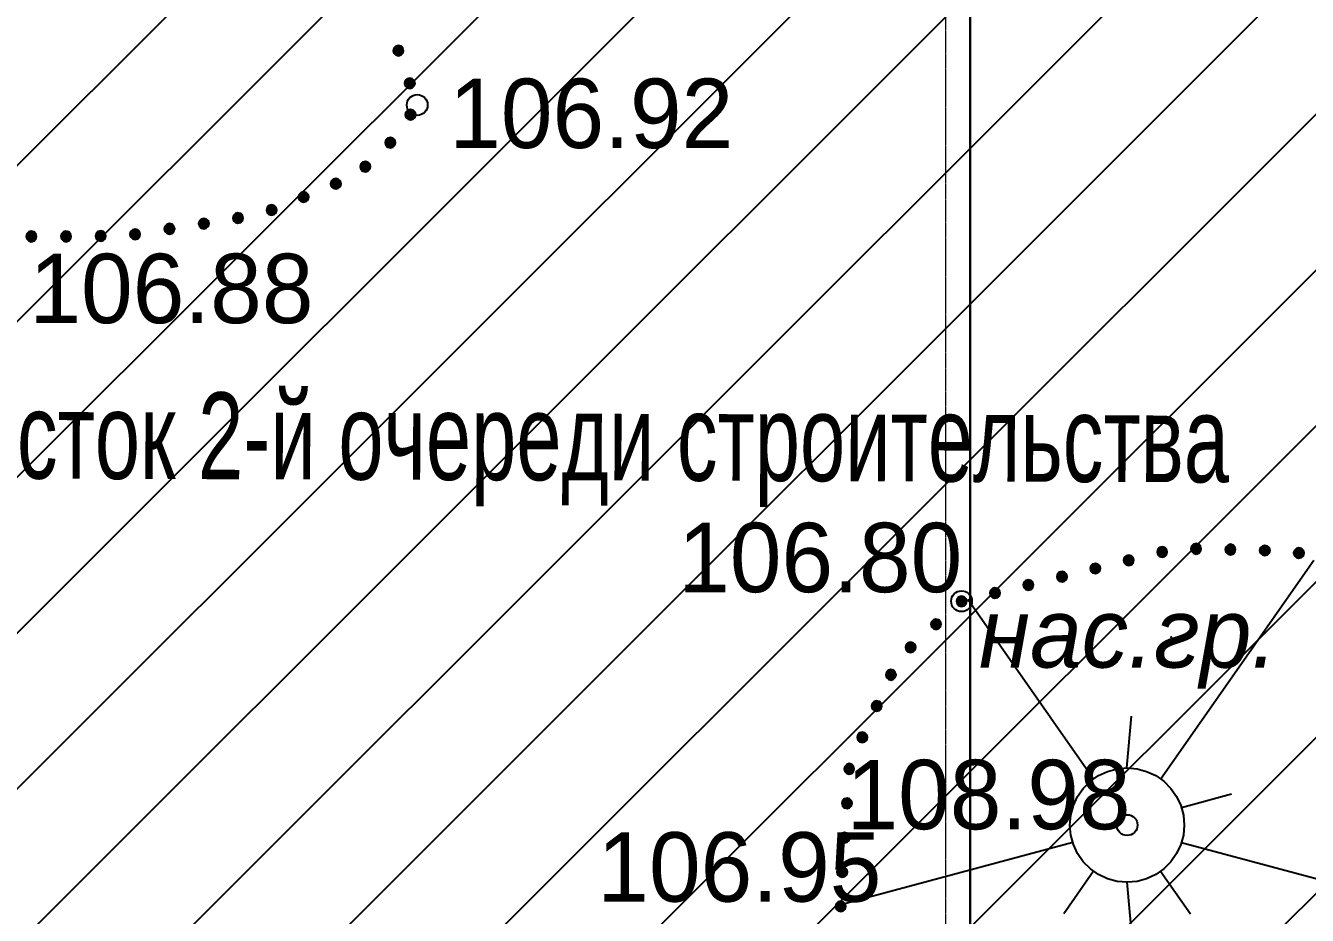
# Model space of a CAD drawing. Header units: millimetres. Extents: x 172667 to 1873135, y -274708 to 168495.
# Drawn here: x 1827015 to 1845469, y 51469 to 64288 of the extents above; entities that cross this region are included whole.
import ezdxf
from ezdxf.enums import TextEntityAlignment as Align

# ---------------------------------------------------------------- set-up
doc = ezdxf.new("R2010")
doc.units = ezdxf.units.MM
doc.linetypes.add('ADSK_Линия сетки', pattern=[25, 20, -2.5, 0, -2.5])
doc.layers.add('_ТОПО', color=253, linetype='Continuous')
doc.layers.add('SC007', color=7, linetype='Continuous')
doc.layers.add('Оси', color=10, linetype='Continuous', lineweight=0)
doc.layers.add('Стены отделка', color=7, linetype='Continuous', lineweight=40)
doc.styles.add('1', font='', dxfattribs={"height": 0.000909972})
doc.styles.add('F2', font='', dxfattribs={"height": 0.000909972})
doc.styles.add('размеры', font='', dxfattribs={"width": 0.7})
doc.styles.get('1').set_extended_font_data('D431', italic=True)
doc.styles.get('F2').set_extended_font_data('D431')
doc.styles.get('размеры').set_extended_font_data('T-FLEX Type A')

# ---------------------------------------------------------------- blocks, each defined once
blk = doc.blocks.new('SYMBOL2060001')
at = {"layer": 'SC007'}
blk.add_circle((0, 0), 0.15, dxfattribs=at)

msp = doc.modelspace()

# ---------------------------------------------------------------- hatches: boundary and pattern name
h = msp.add_hatch()
h.set_pattern_fill('ANSI31', color=30, scale=500)
h.paths.add_polyline_path([(1815477.8, 83886.2), (1850035.1, 83412.2), (1849138.2, 7719.4), (1815477.8, 8078.9)])
at = {"layer": '_ТОПО', "linetype": 'ByBlock', "lineweight": -2}
for points in [[(1832381.2, 63850.1), (1832421.2, 63865.1), (1832446.2, 63890.1), (1832456.2, 63925.1), (1832446.2, 63965.1), (1832421.2, 63990.1), (1832381.2, 64000.1), (1832346.2, 63990.1), (1832316.2, 63965.1), (1832306.2, 63925.1), (1832316.2, 63890.1), (1832346.2, 63865.1)], [(1832546.2, 63380.1), (1832581.2, 63390.1), (1832611.2, 63420.1), (1832621.2, 63455.1), (1832611.2, 63495.1), (1832581.2, 63520.1), (1832546.2, 63530.1), (1832506.2, 63520.1), (1832481.2, 63495.1), (1832471.2, 63455.1), (1832481.2, 63420.1), (1832506.2, 63390.1)], [(1832556.2, 62930.1), (1832596.2, 62940.1), (1832621.2, 62965.1), (1832631.2, 63005.1), (1832621.2, 63040.1), (1832596.2, 63070.1), (1832556.2, 63080.1), (1832521.2, 63070.1), (1832491.2, 63040.1), (1832481.2, 63005.1), (1832491.2, 62965.1), (1832521.2, 62940.1)], [(1832266.2, 62525.1), (1832301.2, 62535.1), (1832331.2, 62565.1), (1832341.2, 62600.1), (1832331.2, 62640.1), (1832301.2, 62665.1), (1832266.2, 62675.1), (1832226.2, 62665.1), (1832201.2, 62640.1), (1832191.2, 62600.1), (1832201.2, 62565.1), (1832226.2, 62535.1)], [(1831906.2, 62180.1), (1831941.2, 62190.1), (1831971.2, 62220.1), (1831981.2, 62255.1), (1831971.2, 62295.1), (1831941.2, 62320.1), (1831906.2, 62330.1), (1831866.2, 62320.1), (1831841.2, 62295.1), (1831831.2, 62255.1), (1831841.2, 62220.1), (1831866.2, 62190.1)], [(1831481.2, 61935.1), (1831516.2, 61945.1), (1831546.2, 61970.1), (1831556.2, 62010.1), (1831546.2, 62045.1), (1831516.2, 62075.1), (1831481.2, 62085.1), (1831441.2, 62075.1), (1831416.2, 62045.1), (1831406.2, 62010.1), (1831416.2, 61970.1), (1831441.2, 61945.1)], [(1831016.2, 61745.1), (1831056.2, 61755.1), (1831081.2, 61780.1), (1831091.2, 61820.1), (1831081.2, 61855.1), (1831056.2, 61885.1), (1831016.2, 61895.1), (1830981.2, 61885.1), (1830951.2, 61855.1), (1830941.2, 61820.1), (1830951.2, 61780.1), (1830981.2, 61755.1)], [(1830556.2, 61555.1), (1830591.2, 61565.1), (1830621.2, 61590.1), (1830631.2, 61630.1), (1830621.2, 61665.1), (1830591.2, 61695.1), (1830556.2, 61705.1), (1830516.2, 61695.1), (1830491.2, 61665.1), (1830481.2, 61630.1), (1830491.2, 61590.1), (1830516.2, 61565.1)], [(1829581.2, 61360.1), (1829616.2, 61370.1), (1829646.2, 61400.1), (1829656.2, 61435.1), (1829646.2, 61475.1), (1829616.2, 61500.1), (1829581.2, 61510.1), (1829541.2, 61500.1), (1829516.2, 61475.1), (1829506.2, 61435.1), (1829516.2, 61400.1), (1829541.2, 61370.1)], [(1830071.2, 61440.1), (1830111.2, 61450.1), (1830136.2, 61475.1), (1830146.2, 61515.1), (1830136.2, 61550.1), (1830111.2, 61580.1), (1830071.2, 61590.1), (1830036.2, 61580.1), (1830006.2, 61550.1), (1829996.2, 61515.1), (1830006.2, 61475.1), (1830036.2, 61450.1)], [(1827096.2, 61175.1), (1827136.2, 61185.1), (1827161.2, 61215.1), (1827171.2, 61250.1), (1827161.2, 61290.1), (1827136.2, 61315.1), (1827096.2, 61325.1), (1827061.2, 61315.1), (1827031.2, 61290.1), (1827021.2, 61250.1), (1827031.2, 61215.1), (1827061.2, 61185.1)], [(1827596.2, 61175.1), (1827636.2, 61185.1), (1827661.2, 61215.1), (1827671.2, 61250.1), (1827661.2, 61290.1), (1827636.2, 61315.1), (1827596.2, 61325.1), (1827561.2, 61315.1), (1827531.2, 61290.1), (1827521.2, 61250.1), (1827531.2, 61215.1), (1827561.2, 61185.1)], [(1828096.2, 61180.1), (1828131.2, 61190.1), (1828161.2, 61215.1), (1828171.2, 61255.1), (1828161.2, 61290.1), (1828131.2, 61320.1), (1828096.2, 61330.1), (1828056.2, 61320.1), (1828031.2, 61290.1), (1828021.2, 61255.1), (1828031.2, 61215.1), (1828056.2, 61190.1)], [(1828591.2, 61205.1), (1828631.2, 61215.1), (1828656.2, 61245.1), (1828666.2, 61280.1), (1828656.2, 61320.1), (1828631.2, 61345.1), (1828591.2, 61355.1), (1828556.2, 61345.1), (1828526.2, 61320.1), (1828516.2, 61280.1), (1828526.2, 61245.1), (1828556.2, 61215.1)], [(1829086.2, 61285.1), (1829126.2, 61295.1), (1829151.2, 61320.1), (1829161.2, 61360.1), (1829151.2, 61395.1), (1829126.2, 61425.1), (1829086.2, 61435.1), (1829051.2, 61425.1), (1829021.2, 61395.1), (1829011.2, 61360.1), (1829021.2, 61320.1), (1829051.2, 61295.1)], [(1842896.2, 56510.1), (1842936.2, 56520.1), (1842961.2, 56550.1), (1842971.2, 56585.1), (1842961.2, 56625.1), (1842936.2, 56650.1), (1842896.2, 56660.1), (1842861.2, 56650.1), (1842831.2, 56625.1), (1842821.2, 56585.1), (1842831.2, 56550.1), (1842861.2, 56520.1)], [(1843376.2, 56630.1), (1843416.2, 56640.1), (1843441.2, 56665.1), (1843451.2, 56705.1), (1843441.2, 56740.1), (1843416.2, 56770.1), (1843376.2, 56780.1), (1843341.2, 56770.1), (1843316.2, 56740.1), (1843306.2, 56705.1), (1843316.2, 56665.1), (1843341.2, 56640.1)], [(1843866.2, 56675.1), (1843906.2, 56685.1), (1843931.2, 56715.1), (1843941.2, 56750.1), (1843931.2, 56790.1), (1843906.2, 56815.1), (1843866.2, 56825.1), (1843831.2, 56815.1), (1843801.2, 56790.1), (1843791.2, 56750.1), (1843801.2, 56715.1), (1843831.2, 56685.1)], [(1844361.2, 56665.1), (1844401.2, 56675.1), (1844426.2, 56700.1), (1844436.2, 56740.1), (1844426.2, 56775.1), (1844401.2, 56805.1), (1844361.2, 56815.1), (1844326.2, 56805.1), (1844296.2, 56775.1), (1844286.2, 56740.1), (1844296.2, 56700.1), (1844326.2, 56675.1)], [(1844856.2, 56655.1), (1844896.2, 56665.1), (1844921.2, 56690.1), (1844931.2, 56725.1), (1844921.2, 56765.1), (1844896.2, 56790.1), (1844856.2, 56800.1), (1844821.2, 56790.1), (1844791.2, 56765.1), (1844781.2, 56725.1), (1844791.2, 56690.1), (1844821.2, 56665.1)], [(1845346.2, 56615.1), (1845386.2, 56625.1), (1845411.2, 56650.1), (1845421.2, 56690.1), (1845411.2, 56725.1), (1845386.2, 56755.1), (1845346.2, 56765.1), (1845311.2, 56755.1), (1845281.2, 56725.1), (1845271.2, 56690.1), (1845281.2, 56650.1), (1845311.2, 56625.1)], [(1842416.2, 56395.1), (1842451.2, 56405.1), (1842481.2, 56430.1), (1842491.2, 56470.1), (1842481.2, 56505.1), (1842451.2, 56530.1), (1842416.2, 56540.1), (1842376.2, 56530.1), (1842351.2, 56505.1), (1842341.2, 56470.1), (1842351.2, 56430.1), (1842376.2, 56405.1)], [(1841451.2, 56155.1), (1841491.2, 56165.1), (1841516.2, 56195.1), (1841526.2, 56230.1), (1841516.2, 56270.1), (1841491.2, 56295.1), (1841451.2, 56305.1), (1841416.2, 56295.1), (1841386.2, 56270.1), (1841376.2, 56230.1), (1841386.2, 56195.1), (1841416.2, 56165.1)], [(1841936.2, 56275.1), (1841971.2, 56285.1), (1842001.2, 56310.1), (1842011.2, 56350.1), (1842001.2, 56385.1), (1841971.2, 56415.1), (1841936.2, 56425.1), (1841896.2, 56415.1), (1841871.2, 56385.1), (1841861.2, 56350.1), (1841871.2, 56310.1), (1841896.2, 56285.1)], [(1840971.2, 56040.1), (1841011.2, 56050.1), (1841036.2, 56075.1), (1841046.2, 56115.1), (1841036.2, 56150.1), (1841011.2, 56180.1), (1840971.2, 56190.1), (1840936.2, 56180.1), (1840906.2, 56150.1), (1840896.2, 56115.1), (1840906.2, 56075.1), (1840936.2, 56050.1)], [(1840491.2, 55920.1), (1840526.2, 55930.1), (1840556.2, 55960.1), (1840566.2, 55995.1), (1840556.2, 56030.1), (1840526.2, 56060.1), (1840491.2, 56070.1), (1840451.2, 56060.1), (1840426.2, 56030.1), (1840416.2, 55995.1), (1840426.2, 55960.1), (1840451.2, 55930.1)], [(1840121.2, 55590.1), (1840161.2, 55600.1), (1840186.2, 55625.1), (1840196.2, 55665.1), (1840186.2, 55700.1), (1840161.2, 55725.1), (1840121.2, 55735.1), (1840086.2, 55725.1), (1840056.2, 55700.1), (1840046.2, 55665.1), (1840056.2, 55625.1), (1840086.2, 55600.1)], [(1839756.2, 55255.1), (1839791.2, 55265.1), (1839821.2, 55295.1), (1839831.2, 55330.1), (1839821.2, 55370.1), (1839791.2, 55395.1), (1839756.2, 55405.1), (1839716.2, 55395.1), (1839691.2, 55370.1), (1839681.2, 55330.1), (1839691.2, 55295.1), (1839716.2, 55265.1)], [(1839471.2, 54860.1), (1839511.2, 54870.1), (1839536.2, 54895.1), (1839546.2, 54935.1), (1839536.2, 54970.1), (1839511.2, 55000.1), (1839471.2, 55010.1), (1839436.2, 55000.1), (1839411.2, 54970.1), (1839401.2, 54935.1), (1839411.2, 54895.1), (1839436.2, 54870.1)], [(1839266.2, 54410.1), (1839306.2, 54420.1), (1839331.2, 54445.1), (1839341.2, 54485.1), (1839331.2, 54520.1), (1839306.2, 54550.1), (1839266.2, 54560.1), (1839231.2, 54550.1), (1839201.2, 54520.1), (1839191.2, 54485.1), (1839201.2, 54445.1), (1839231.2, 54420.1)], [(1839061.2, 53960.1), (1839096.2, 53970.1), (1839126.2, 53995.1), (1839136.2, 54035.1), (1839126.2, 54070.1), (1839096.2, 54100.1), (1839061.2, 54110.1), (1839021.2, 54100.1), (1838996.2, 54070.1), (1838986.2, 54035.1), (1838996.2, 53995.1), (1839021.2, 53970.1)], [(1838871.2, 53505.1), (1838911.2, 53515.1), (1838936.2, 53540.1), (1838946.2, 53580.1), (1838936.2, 53615.1), (1838911.2, 53645.1), (1838871.2, 53655.1), (1838836.2, 53645.1), (1838811.2, 53615.1), (1838801.2, 53580.1), (1838811.2, 53540.1), (1838836.2, 53515.1)], [(1838841.2, 53010.1), (1838876.2, 53020.1), (1838906.2, 53045.1), (1838916.2, 53085.1), (1838906.2, 53120.1), (1838876.2, 53150.1), (1838841.2, 53160.1), (1838801.2, 53150.1), (1838776.2, 53120.1), (1838766.2, 53085.1), (1838776.2, 53045.1), (1838801.2, 53020.1)], [(1838806.2, 52515.1), (1838841.2, 52525.1), (1838871.2, 52550.1), (1838881.2, 52590.1), (1838871.2, 52625.1), (1838841.2, 52655.1), (1838806.2, 52665.1), (1838771.2, 52655.1), (1838741.2, 52625.1), (1838731.2, 52590.1), (1838741.2, 52550.1), (1838771.2, 52525.1)], [(1838771.2, 52020.1), (1838811.2, 52030.1), (1838836.2, 52055.1), (1838846.2, 52095.1), (1838836.2, 52130.1), (1838811.2, 52160.1), (1838771.2, 52170.1), (1838736.2, 52160.1), (1838706.2, 52130.1), (1838696.2, 52095.1), (1838706.2, 52055.1), (1838736.2, 52030.1)], [(1838751.2, 51525.1), (1838786.2, 51535.1), (1838816.2, 51560.1), (1838826.2, 51600.1), (1838816.2, 51635.1), (1838786.2, 51665.1), (1838751.2, 51675.1), (1838711.2, 51665.1), (1838686.2, 51635.1), (1838676.2, 51600.1), (1838686.2, 51560.1), (1838711.2, 51535.1)]]:
    msp.add_hatch(color=8, dxfattribs=at).paths.add_polyline_path(points)

# ---------------------------------------------------------------- linework, layer by layer
at = {"lineweight": 30, "elevation": 3738.5}
msp.add_lwpolyline([(1840615.2, 75499), (1817365.2, 75499), (1817365.2, 15249), (1840615.2, 15249)], close=True, dxfattribs=at)
at = {"layer": '_ТОПО', "color": 8, "linetype": 'ByBlock', "lineweight": -2}
for p, q in [((1843356.4, 53433.3, 108979), (1845563.2, 56585.9, 108979)), ((1842391.4, 53433.3, 108979), (1840582.3, 56017.7, 108979)), ((1842871.4, 53593.3, 108979), (1842936.4, 54338.3, 108979)), ((1843656.4, 53023.3, 108979), (1844376.4, 53218.3, 108979)), ((1842091.4, 52518.3, 108979), (1838750.4, 51620.4, 108979)), ((1843656.4, 52518.3, 108979), (1846665.5, 51709.7, 108979)), ((1842391.4, 52108.3, 108979), (1841961.4, 51493.3, 108979)), ((1843356.4, 52108.3, 108979), (1843786.4, 51493.3, 108979)), ((1842871.4, 51948.3, 108979), (1843069.4, 49681.7, 108979))]:
    msp.add_line(p, q, dxfattribs=at)
at = {"layer": '_ТОПО', "color": 8, "linetype": 'ByBlock', "lineweight": -2, "flags": 128}
for points, elevation in [([(1832381.2, 63850.1), (1832421.2, 63865.1), (1832446.2, 63890.1), (1832456.2, 63925.1), (1832446.2, 63965.1), (1832421.2, 63990.1), (1832381.2, 64000.1), (1832346.2, 63990.1), (1832316.2, 63965.1), (1832306.2, 63925.1), (1832316.2, 63890.1), (1832346.2, 63865.1), (1832381.2, 63850.1)], 107334), ([(1832381.2, 63850.1), (1832421.2, 63865.1), (1832446.2, 63890.1), (1832456.2, 63925.1), (1832446.2, 63965.1), (1832421.2, 63990.1), (1832381.2, 64000.1), (1832346.2, 63990.1), (1832316.2, 63965.1), (1832306.2, 63925.1), (1832316.2, 63890.1), (1832346.2, 63865.1), (1832381.2, 63850.1)], 107334), ([(1832546.2, 63380.1), (1832581.2, 63390.1), (1832611.2, 63420.1), (1832621.2, 63455.1), (1832611.2, 63495.1), (1832581.2, 63520.1), (1832546.2, 63530.1), (1832506.2, 63520.1), (1832481.2, 63495.1), (1832471.2, 63455.1), (1832481.2, 63420.1), (1832506.2, 63390.1), (1832546.2, 63380.1)], 107334), ([(1832546.2, 63380.1), (1832581.2, 63390.1), (1832611.2, 63420.1), (1832621.2, 63455.1), (1832611.2, 63495.1), (1832581.2, 63520.1), (1832546.2, 63530.1), (1832506.2, 63520.1), (1832481.2, 63495.1), (1832471.2, 63455.1), (1832481.2, 63420.1), (1832506.2, 63390.1), (1832546.2, 63380.1)], 107334), ([(1832556.2, 62930.1), (1832596.2, 62940.1), (1832621.2, 62965.1), (1832631.2, 63005.1), (1832621.2, 63040.1), (1832596.2, 63070.1), (1832556.2, 63080.1), (1832521.2, 63070.1), (1832491.2, 63040.1), (1832481.2, 63005.1), (1832491.2, 62965.1), (1832521.2, 62940.1), (1832556.2, 62930.1)], 107334), ([(1832556.2, 62930.1), (1832596.2, 62940.1), (1832621.2, 62965.1), (1832631.2, 63005.1), (1832621.2, 63040.1), (1832596.2, 63070.1), (1832556.2, 63080.1), (1832521.2, 63070.1), (1832491.2, 63040.1), (1832481.2, 63005.1), (1832491.2, 62965.1), (1832521.2, 62940.1), (1832556.2, 62930.1)], 107334), ([(1832266.2, 62525.1), (1832301.2, 62535.1), (1832331.2, 62565.1), (1832341.2, 62600.1), (1832331.2, 62640.1), (1832301.2, 62665.1), (1832266.2, 62675.1), (1832226.2, 62665.1), (1832201.2, 62640.1), (1832191.2, 62600.1), (1832201.2, 62565.1), (1832226.2, 62535.1), (1832266.2, 62525.1)], 107334), ([(1832266.2, 62525.1), (1832301.2, 62535.1), (1832331.2, 62565.1), (1832341.2, 62600.1), (1832331.2, 62640.1), (1832301.2, 62665.1), (1832266.2, 62675.1), (1832226.2, 62665.1), (1832201.2, 62640.1), (1832191.2, 62600.1), (1832201.2, 62565.1), (1832226.2, 62535.1), (1832266.2, 62525.1)], 107334), ([(1831906.2, 62180.1), (1831941.2, 62190.1), (1831971.2, 62220.1), (1831981.2, 62255.1), (1831971.2, 62295.1), (1831941.2, 62320.1), (1831906.2, 62330.1), (1831866.2, 62320.1), (1831841.2, 62295.1), (1831831.2, 62255.1), (1831841.2, 62220.1), (1831866.2, 62190.1), (1831906.2, 62180.1)], 107334), ([(1831906.2, 62180.1), (1831941.2, 62190.1), (1831971.2, 62220.1), (1831981.2, 62255.1), (1831971.2, 62295.1), (1831941.2, 62320.1), (1831906.2, 62330.1), (1831866.2, 62320.1), (1831841.2, 62295.1), (1831831.2, 62255.1), (1831841.2, 62220.1), (1831866.2, 62190.1), (1831906.2, 62180.1)], 107334), ([(1831481.2, 61935.1), (1831516.2, 61945.1), (1831546.2, 61970.1), (1831556.2, 62010.1), (1831546.2, 62045.1), (1831516.2, 62075.1), (1831481.2, 62085.1), (1831441.2, 62075.1), (1831416.2, 62045.1), (1831406.2, 62010.1), (1831416.2, 61970.1), (1831441.2, 61945.1), (1831481.2, 61935.1)], 107334), ([(1831481.2, 61935.1), (1831516.2, 61945.1), (1831546.2, 61970.1), (1831556.2, 62010.1), (1831546.2, 62045.1), (1831516.2, 62075.1), (1831481.2, 62085.1), (1831441.2, 62075.1), (1831416.2, 62045.1), (1831406.2, 62010.1), (1831416.2, 61970.1), (1831441.2, 61945.1), (1831481.2, 61935.1)], 107334), ([(1831016.2, 61745.1), (1831056.2, 61755.1), (1831081.2, 61780.1), (1831091.2, 61820.1), (1831081.2, 61855.1), (1831056.2, 61885.1), (1831016.2, 61895.1), (1830981.2, 61885.1), (1830951.2, 61855.1), (1830941.2, 61820.1), (1830951.2, 61780.1), (1830981.2, 61755.1), (1831016.2, 61745.1)], 107334), ([(1831016.2, 61745.1), (1831056.2, 61755.1), (1831081.2, 61780.1), (1831091.2, 61820.1), (1831081.2, 61855.1), (1831056.2, 61885.1), (1831016.2, 61895.1), (1830981.2, 61885.1), (1830951.2, 61855.1), (1830941.2, 61820.1), (1830951.2, 61780.1), (1830981.2, 61755.1), (1831016.2, 61745.1)], 107334), ([(1830556.2, 61555.1), (1830591.2, 61565.1), (1830621.2, 61590.1), (1830631.2, 61630.1), (1830621.2, 61665.1), (1830591.2, 61695.1), (1830556.2, 61705.1), (1830516.2, 61695.1), (1830491.2, 61665.1), (1830481.2, 61630.1), (1830491.2, 61590.1), (1830516.2, 61565.1), (1830556.2, 61555.1)], 107334), ([(1830556.2, 61555.1), (1830591.2, 61565.1), (1830621.2, 61590.1), (1830631.2, 61630.1), (1830621.2, 61665.1), (1830591.2, 61695.1), (1830556.2, 61705.1), (1830516.2, 61695.1), (1830491.2, 61665.1), (1830481.2, 61630.1), (1830491.2, 61590.1), (1830516.2, 61565.1), (1830556.2, 61555.1)], 107334), ([(1829581.2, 61360.1), (1829616.2, 61370.1), (1829646.2, 61400.1), (1829656.2, 61435.1), (1829646.2, 61475.1), (1829616.2, 61500.1), (1829581.2, 61510.1), (1829541.2, 61500.1), (1829516.2, 61475.1), (1829506.2, 61435.1), (1829516.2, 61400.1), (1829541.2, 61370.1), (1829581.2, 61360.1)], 107334), ([(1829581.2, 61360.1), (1829616.2, 61370.1), (1829646.2, 61400.1), (1829656.2, 61435.1), (1829646.2, 61475.1), (1829616.2, 61500.1), (1829581.2, 61510.1), (1829541.2, 61500.1), (1829516.2, 61475.1), (1829506.2, 61435.1), (1829516.2, 61400.1), (1829541.2, 61370.1), (1829581.2, 61360.1)], 107334), ([(1830071.2, 61440.1), (1830111.2, 61450.1), (1830136.2, 61475.1), (1830146.2, 61515.1), (1830136.2, 61550.1), (1830111.2, 61580.1), (1830071.2, 61590.1), (1830036.2, 61580.1), (1830006.2, 61550.1), (1829996.2, 61515.1), (1830006.2, 61475.1), (1830036.2, 61450.1), (1830071.2, 61440.1)], 107334), ([(1830071.2, 61440.1), (1830111.2, 61450.1), (1830136.2, 61475.1), (1830146.2, 61515.1), (1830136.2, 61550.1), (1830111.2, 61580.1), (1830071.2, 61590.1), (1830036.2, 61580.1), (1830006.2, 61550.1), (1829996.2, 61515.1), (1830006.2, 61475.1), (1830036.2, 61450.1), (1830071.2, 61440.1)], 107334), ([(1827096.2, 61175.1), (1827136.2, 61185.1), (1827161.2, 61215.1), (1827171.2, 61250.1), (1827161.2, 61290.1), (1827136.2, 61315.1), (1827096.2, 61325.1), (1827061.2, 61315.1), (1827031.2, 61290.1), (1827021.2, 61250.1), (1827031.2, 61215.1), (1827061.2, 61185.1), (1827096.2, 61175.1)], 107334), ([(1827096.2, 61175.1), (1827136.2, 61185.1), (1827161.2, 61215.1), (1827171.2, 61250.1), (1827161.2, 61290.1), (1827136.2, 61315.1), (1827096.2, 61325.1), (1827061.2, 61315.1), (1827031.2, 61290.1), (1827021.2, 61250.1), (1827031.2, 61215.1), (1827061.2, 61185.1), (1827096.2, 61175.1)], 107334), ([(1827596.2, 61175.1), (1827636.2, 61185.1), (1827661.2, 61215.1), (1827671.2, 61250.1), (1827661.2, 61290.1), (1827636.2, 61315.1), (1827596.2, 61325.1), (1827561.2, 61315.1), (1827531.2, 61290.1), (1827521.2, 61250.1), (1827531.2, 61215.1), (1827561.2, 61185.1), (1827596.2, 61175.1)], 107334), ([(1827596.2, 61175.1), (1827636.2, 61185.1), (1827661.2, 61215.1), (1827671.2, 61250.1), (1827661.2, 61290.1), (1827636.2, 61315.1), (1827596.2, 61325.1), (1827561.2, 61315.1), (1827531.2, 61290.1), (1827521.2, 61250.1), (1827531.2, 61215.1), (1827561.2, 61185.1), (1827596.2, 61175.1)], 107334), ([(1828096.2, 61180.1), (1828131.2, 61190.1), (1828161.2, 61215.1), (1828171.2, 61255.1), (1828161.2, 61290.1), (1828131.2, 61320.1), (1828096.2, 61330.1), (1828056.2, 61320.1), (1828031.2, 61290.1), (1828021.2, 61255.1), (1828031.2, 61215.1), (1828056.2, 61190.1), (1828096.2, 61180.1)], 107334), ([(1828096.2, 61180.1), (1828131.2, 61190.1), (1828161.2, 61215.1), (1828171.2, 61255.1), (1828161.2, 61290.1), (1828131.2, 61320.1), (1828096.2, 61330.1), (1828056.2, 61320.1), (1828031.2, 61290.1), (1828021.2, 61255.1), (1828031.2, 61215.1), (1828056.2, 61190.1), (1828096.2, 61180.1)], 107334), ([(1828591.2, 61205.1), (1828631.2, 61215.1), (1828656.2, 61245.1), (1828666.2, 61280.1), (1828656.2, 61320.1), (1828631.2, 61345.1), (1828591.2, 61355.1), (1828556.2, 61345.1), (1828526.2, 61320.1), (1828516.2, 61280.1), (1828526.2, 61245.1), (1828556.2, 61215.1), (1828591.2, 61205.1)], 107334), ([(1828591.2, 61205.1), (1828631.2, 61215.1), (1828656.2, 61245.1), (1828666.2, 61280.1), (1828656.2, 61320.1), (1828631.2, 61345.1), (1828591.2, 61355.1), (1828556.2, 61345.1), (1828526.2, 61320.1), (1828516.2, 61280.1), (1828526.2, 61245.1), (1828556.2, 61215.1), (1828591.2, 61205.1)], 107334), ([(1829086.2, 61285.1), (1829126.2, 61295.1), (1829151.2, 61320.1), (1829161.2, 61360.1), (1829151.2, 61395.1), (1829126.2, 61425.1), (1829086.2, 61435.1), (1829051.2, 61425.1), (1829021.2, 61395.1), (1829011.2, 61360.1), (1829021.2, 61320.1), (1829051.2, 61295.1), (1829086.2, 61285.1)], 107334), ([(1829086.2, 61285.1), (1829126.2, 61295.1), (1829151.2, 61320.1), (1829161.2, 61360.1), (1829151.2, 61395.1), (1829126.2, 61425.1), (1829086.2, 61435.1), (1829051.2, 61425.1), (1829021.2, 61395.1), (1829011.2, 61360.1), (1829021.2, 61320.1), (1829051.2, 61295.1), (1829086.2, 61285.1)], 107334), ([(1842896.2, 56510.1), (1842936.2, 56520.1), (1842961.2, 56550.1), (1842971.2, 56585.1), (1842961.2, 56625.1), (1842936.2, 56650.1), (1842896.2, 56660.1), (1842861.2, 56650.1), (1842831.2, 56625.1), (1842821.2, 56585.1), (1842831.2, 56550.1), (1842861.2, 56520.1), (1842896.2, 56510.1)], 104684.4), ([(1842896.2, 56510.1), (1842936.2, 56520.1), (1842961.2, 56550.1), (1842971.2, 56585.1), (1842961.2, 56625.1), (1842936.2, 56650.1), (1842896.2, 56660.1), (1842861.2, 56650.1), (1842831.2, 56625.1), (1842821.2, 56585.1), (1842831.2, 56550.1), (1842861.2, 56520.1), (1842896.2, 56510.1)], 104684.4), ([(1843376.2, 56630.1), (1843416.2, 56640.1), (1843441.2, 56665.1), (1843451.2, 56705.1), (1843441.2, 56740.1), (1843416.2, 56770.1), (1843376.2, 56780.1), (1843341.2, 56770.1), (1843316.2, 56740.1), (1843306.2, 56705.1), (1843316.2, 56665.1), (1843341.2, 56640.1), (1843376.2, 56630.1)], 104684.4), ([(1843376.2, 56630.1), (1843416.2, 56640.1), (1843441.2, 56665.1), (1843451.2, 56705.1), (1843441.2, 56740.1), (1843416.2, 56770.1), (1843376.2, 56780.1), (1843341.2, 56770.1), (1843316.2, 56740.1), (1843306.2, 56705.1), (1843316.2, 56665.1), (1843341.2, 56640.1), (1843376.2, 56630.1)], 104684.4), ([(1843866.2, 56675.1), (1843906.2, 56685.1), (1843931.2, 56715.1), (1843941.2, 56750.1), (1843931.2, 56790.1), (1843906.2, 56815.1), (1843866.2, 56825.1), (1843831.2, 56815.1), (1843801.2, 56790.1), (1843791.2, 56750.1), (1843801.2, 56715.1), (1843831.2, 56685.1), (1843866.2, 56675.1)], 104684.4), ([(1843866.2, 56675.1), (1843906.2, 56685.1), (1843931.2, 56715.1), (1843941.2, 56750.1), (1843931.2, 56790.1), (1843906.2, 56815.1), (1843866.2, 56825.1), (1843831.2, 56815.1), (1843801.2, 56790.1), (1843791.2, 56750.1), (1843801.2, 56715.1), (1843831.2, 56685.1), (1843866.2, 56675.1)], 104684.4), ([(1844361.2, 56665.1), (1844401.2, 56675.1), (1844426.2, 56700.1), (1844436.2, 56740.1), (1844426.2, 56775.1), (1844401.2, 56805.1), (1844361.2, 56815.1), (1844326.2, 56805.1), (1844296.2, 56775.1), (1844286.2, 56740.1), (1844296.2, 56700.1), (1844326.2, 56675.1), (1844361.2, 56665.1)], 104684.4), ([(1844361.2, 56665.1), (1844401.2, 56675.1), (1844426.2, 56700.1), (1844436.2, 56740.1), (1844426.2, 56775.1), (1844401.2, 56805.1), (1844361.2, 56815.1), (1844326.2, 56805.1), (1844296.2, 56775.1), (1844286.2, 56740.1), (1844296.2, 56700.1), (1844326.2, 56675.1), (1844361.2, 56665.1)], 104684.4), ([(1844856.2, 56655.1), (1844896.2, 56665.1), (1844921.2, 56690.1), (1844931.2, 56725.1), (1844921.2, 56765.1), (1844896.2, 56790.1), (1844856.2, 56800.1), (1844821.2, 56790.1), (1844791.2, 56765.1), (1844781.2, 56725.1), (1844791.2, 56690.1), (1844821.2, 56665.1), (1844856.2, 56655.1)], 104684.4), ([(1844856.2, 56655.1), (1844896.2, 56665.1), (1844921.2, 56690.1), (1844931.2, 56725.1), (1844921.2, 56765.1), (1844896.2, 56790.1), (1844856.2, 56800.1), (1844821.2, 56790.1), (1844791.2, 56765.1), (1844781.2, 56725.1), (1844791.2, 56690.1), (1844821.2, 56665.1), (1844856.2, 56655.1)], 104684.4), ([(1845346.2, 56615.1), (1845386.2, 56625.1), (1845411.2, 56650.1), (1845421.2, 56690.1), (1845411.2, 56725.1), (1845386.2, 56755.1), (1845346.2, 56765.1), (1845311.2, 56755.1), (1845281.2, 56725.1), (1845271.2, 56690.1), (1845281.2, 56650.1), (1845311.2, 56625.1), (1845346.2, 56615.1)], 104684.4), ([(1845346.2, 56615.1), (1845386.2, 56625.1), (1845411.2, 56650.1), (1845421.2, 56690.1), (1845411.2, 56725.1), (1845386.2, 56755.1), (1845346.2, 56765.1), (1845311.2, 56755.1), (1845281.2, 56725.1), (1845271.2, 56690.1), (1845281.2, 56650.1), (1845311.2, 56625.1), (1845346.2, 56615.1)], 104684.4), ([(1842416.2, 56395.1), (1842451.2, 56405.1), (1842481.2, 56430.1), (1842491.2, 56470.1), (1842481.2, 56505.1), (1842451.2, 56530.1), (1842416.2, 56540.1), (1842376.2, 56530.1), (1842351.2, 56505.1), (1842341.2, 56470.1), (1842351.2, 56430.1), (1842376.2, 56405.1), (1842416.2, 56395.1)], 104684.4), ([(1842416.2, 56395.1), (1842451.2, 56405.1), (1842481.2, 56430.1), (1842491.2, 56470.1), (1842481.2, 56505.1), (1842451.2, 56530.1), (1842416.2, 56540.1), (1842376.2, 56530.1), (1842351.2, 56505.1), (1842341.2, 56470.1), (1842351.2, 56430.1), (1842376.2, 56405.1), (1842416.2, 56395.1)], 104684.4), ([(1841451.2, 56155.1), (1841491.2, 56165.1), (1841516.2, 56195.1), (1841526.2, 56230.1), (1841516.2, 56270.1), (1841491.2, 56295.1), (1841451.2, 56305.1), (1841416.2, 56295.1), (1841386.2, 56270.1), (1841376.2, 56230.1), (1841386.2, 56195.1), (1841416.2, 56165.1), (1841451.2, 56155.1)], 104684.4), ([(1841451.2, 56155.1), (1841491.2, 56165.1), (1841516.2, 56195.1), (1841526.2, 56230.1), (1841516.2, 56270.1), (1841491.2, 56295.1), (1841451.2, 56305.1), (1841416.2, 56295.1), (1841386.2, 56270.1), (1841376.2, 56230.1), (1841386.2, 56195.1), (1841416.2, 56165.1), (1841451.2, 56155.1)], 104684.4), ([(1841936.2, 56275.1), (1841971.2, 56285.1), (1842001.2, 56310.1), (1842011.2, 56350.1), (1842001.2, 56385.1), (1841971.2, 56415.1), (1841936.2, 56425.1), (1841896.2, 56415.1), (1841871.2, 56385.1), (1841861.2, 56350.1), (1841871.2, 56310.1), (1841896.2, 56285.1), (1841936.2, 56275.1)], 104684.4), ([(1841936.2, 56275.1), (1841971.2, 56285.1), (1842001.2, 56310.1), (1842011.2, 56350.1), (1842001.2, 56385.1), (1841971.2, 56415.1), (1841936.2, 56425.1), (1841896.2, 56415.1), (1841871.2, 56385.1), (1841861.2, 56350.1), (1841871.2, 56310.1), (1841896.2, 56285.1), (1841936.2, 56275.1)], 104684.4), ([(1840971.2, 56040.1), (1841011.2, 56050.1), (1841036.2, 56075.1), (1841046.2, 56115.1), (1841036.2, 56150.1), (1841011.2, 56180.1), (1840971.2, 56190.1), (1840936.2, 56180.1), (1840906.2, 56150.1), (1840896.2, 56115.1), (1840906.2, 56075.1), (1840936.2, 56050.1), (1840971.2, 56040.1)], 104684.4), ([(1840971.2, 56040.1), (1841011.2, 56050.1), (1841036.2, 56075.1), (1841046.2, 56115.1), (1841036.2, 56150.1), (1841011.2, 56180.1), (1840971.2, 56190.1), (1840936.2, 56180.1), (1840906.2, 56150.1), (1840896.2, 56115.1), (1840906.2, 56075.1), (1840936.2, 56050.1), (1840971.2, 56040.1)], 104684.4), ([(1840491.2, 55920.1), (1840526.2, 55930.1), (1840556.2, 55960.1), (1840566.2, 55995.1), (1840556.2, 56030.1), (1840526.2, 56060.1), (1840491.2, 56070.1), (1840451.2, 56060.1), (1840426.2, 56030.1), (1840416.2, 55995.1), (1840426.2, 55960.1), (1840451.2, 55930.1), (1840491.2, 55920.1)], 104684.4), ([(1840491.2, 55920.1), (1840526.2, 55930.1), (1840556.2, 55960.1), (1840566.2, 55995.1), (1840556.2, 56030.1), (1840526.2, 56060.1), (1840491.2, 56070.1), (1840451.2, 56060.1), (1840426.2, 56030.1), (1840416.2, 55995.1), (1840426.2, 55960.1), (1840451.2, 55930.1), (1840491.2, 55920.1)], 104684.4), ([(1840121.2, 55590.1), (1840161.2, 55600.1), (1840186.2, 55625.1), (1840196.2, 55665.1), (1840186.2, 55700.1), (1840161.2, 55725.1), (1840121.2, 55735.1), (1840086.2, 55725.1), (1840056.2, 55700.1), (1840046.2, 55665.1), (1840056.2, 55625.1), (1840086.2, 55600.1), (1840121.2, 55590.1)], 104684.4), ([(1840121.2, 55590.1), (1840161.2, 55600.1), (1840186.2, 55625.1), (1840196.2, 55665.1), (1840186.2, 55700.1), (1840161.2, 55725.1), (1840121.2, 55735.1), (1840086.2, 55725.1), (1840056.2, 55700.1), (1840046.2, 55665.1), (1840056.2, 55625.1), (1840086.2, 55600.1), (1840121.2, 55590.1)], 104684.4), ([(1839756.2, 55255.1), (1839791.2, 55265.1), (1839821.2, 55295.1), (1839831.2, 55330.1), (1839821.2, 55370.1), (1839791.2, 55395.1), (1839756.2, 55405.1), (1839716.2, 55395.1), (1839691.2, 55370.1), (1839681.2, 55330.1), (1839691.2, 55295.1), (1839716.2, 55265.1), (1839756.2, 55255.1)], 104684.4), ([(1839756.2, 55255.1), (1839791.2, 55265.1), (1839821.2, 55295.1), (1839831.2, 55330.1), (1839821.2, 55370.1), (1839791.2, 55395.1), (1839756.2, 55405.1), (1839716.2, 55395.1), (1839691.2, 55370.1), (1839681.2, 55330.1), (1839691.2, 55295.1), (1839716.2, 55265.1), (1839756.2, 55255.1)], 104684.4), ([(1839471.2, 54860.1), (1839511.2, 54870.1), (1839536.2, 54895.1), (1839546.2, 54935.1), (1839536.2, 54970.1), (1839511.2, 55000.1), (1839471.2, 55010.1), (1839436.2, 55000.1), (1839411.2, 54970.1), (1839401.2, 54935.1), (1839411.2, 54895.1), (1839436.2, 54870.1), (1839471.2, 54860.1)], 104684.4), ([(1839471.2, 54860.1), (1839511.2, 54870.1), (1839536.2, 54895.1), (1839546.2, 54935.1), (1839536.2, 54970.1), (1839511.2, 55000.1), (1839471.2, 55010.1), (1839436.2, 55000.1), (1839411.2, 54970.1), (1839401.2, 54935.1), (1839411.2, 54895.1), (1839436.2, 54870.1), (1839471.2, 54860.1)], 104684.4), ([(1839266.2, 54410.1), (1839306.2, 54420.1), (1839331.2, 54445.1), (1839341.2, 54485.1), (1839331.2, 54520.1), (1839306.2, 54550.1), (1839266.2, 54560.1), (1839231.2, 54550.1), (1839201.2, 54520.1), (1839191.2, 54485.1), (1839201.2, 54445.1), (1839231.2, 54420.1), (1839266.2, 54410.1)], 104684.4), ([(1839266.2, 54410.1), (1839306.2, 54420.1), (1839331.2, 54445.1), (1839341.2, 54485.1), (1839331.2, 54520.1), (1839306.2, 54550.1), (1839266.2, 54560.1), (1839231.2, 54550.1), (1839201.2, 54520.1), (1839191.2, 54485.1), (1839201.2, 54445.1), (1839231.2, 54420.1), (1839266.2, 54410.1)], 104684.4), ([(1839061.2, 53960.1), (1839096.2, 53970.1), (1839126.2, 53995.1), (1839136.2, 54035.1), (1839126.2, 54070.1), (1839096.2, 54100.1), (1839061.2, 54110.1), (1839021.2, 54100.1), (1838996.2, 54070.1), (1838986.2, 54035.1), (1838996.2, 53995.1), (1839021.2, 53970.1), (1839061.2, 53960.1)], 104684.4), ([(1839061.2, 53960.1), (1839096.2, 53970.1), (1839126.2, 53995.1), (1839136.2, 54035.1), (1839126.2, 54070.1), (1839096.2, 54100.1), (1839061.2, 54110.1), (1839021.2, 54100.1), (1838996.2, 54070.1), (1838986.2, 54035.1), (1838996.2, 53995.1), (1839021.2, 53970.1), (1839061.2, 53960.1)], 104684.4), ([(1838871.2, 53505.1), (1838911.2, 53515.1), (1838936.2, 53540.1), (1838946.2, 53580.1), (1838936.2, 53615.1), (1838911.2, 53645.1), (1838871.2, 53655.1), (1838836.2, 53645.1), (1838811.2, 53615.1), (1838801.2, 53580.1), (1838811.2, 53540.1), (1838836.2, 53515.1), (1838871.2, 53505.1)], 104684.4), ([(1838871.2, 53505.1), (1838911.2, 53515.1), (1838936.2, 53540.1), (1838946.2, 53580.1), (1838936.2, 53615.1), (1838911.2, 53645.1), (1838871.2, 53655.1), (1838836.2, 53645.1), (1838811.2, 53615.1), (1838801.2, 53580.1), (1838811.2, 53540.1), (1838836.2, 53515.1), (1838871.2, 53505.1)], 104684.4), ([(1842873.2, 53593.3), (1843016.2, 53580.8), (1843154.8, 53543.7), (1843284.8, 53483), (1843402.4, 53400.7), (1843503.8, 53299.3), (1843586.1, 53181.7), (1843646.8, 53051.7), (1843683.9, 52913.1), (1843696.4, 52770.1), (1843683.9, 52627.2), (1843646.8, 52488.6), (1843586.1, 52358.5), (1843503.8, 52241), (1843402.4, 52139.5), (1843284.8, 52057.2), (1843154.8, 51996.6), (1843016.2, 51959.4), (1842873.2, 51946.9), (1842730.3, 51959.4), (1842591.6, 51996.6), (1842461.6, 52057.2), (1842344.1, 52139.5), (1842242.6, 52241), (1842160.3, 52358.5), (1842099.6, 52488.6), (1842062.5, 52627.2), (1842050, 52770.1), (1842062.5, 52913.1), (1842099.6, 53051.7), (1842160.3, 53181.7), (1842242.6, 53299.3), (1842344.1, 53400.7), (1842461.6, 53483), (1842591.6, 53543.7), (1842730.3, 53580.8), (1842873.2, 53593.3)], 108979), ([(1838841.2, 53010.1), (1838876.2, 53020.1), (1838906.2, 53045.1), (1838916.2, 53085.1), (1838906.2, 53120.1), (1838876.2, 53150.1), (1838841.2, 53160.1), (1838801.2, 53150.1), (1838776.2, 53120.1), (1838766.2, 53085.1), (1838776.2, 53045.1), (1838801.2, 53020.1), (1838841.2, 53010.1)], 104684.4), ([(1838841.2, 53010.1), (1838876.2, 53020.1), (1838906.2, 53045.1), (1838916.2, 53085.1), (1838906.2, 53120.1), (1838876.2, 53150.1), (1838841.2, 53160.1), (1838801.2, 53150.1), (1838776.2, 53120.1), (1838766.2, 53085.1), (1838776.2, 53045.1), (1838801.2, 53020.1), (1838841.2, 53010.1)], 104684.4), ([(1838806.2, 52515.1), (1838841.2, 52525.1), (1838871.2, 52550.1), (1838881.2, 52590.1), (1838871.2, 52625.1), (1838841.2, 52655.1), (1838806.2, 52665.1), (1838771.2, 52655.1), (1838741.2, 52625.1), (1838731.2, 52590.1), (1838741.2, 52550.1), (1838771.2, 52525.1), (1838806.2, 52515.1)], 104684.4), ([(1838806.2, 52515.1), (1838841.2, 52525.1), (1838871.2, 52550.1), (1838881.2, 52590.1), (1838871.2, 52625.1), (1838841.2, 52655.1), (1838806.2, 52665.1), (1838771.2, 52655.1), (1838741.2, 52625.1), (1838731.2, 52590.1), (1838741.2, 52550.1), (1838771.2, 52525.1), (1838806.2, 52515.1)], 104684.4), ([(1838771.2, 52020.1), (1838811.2, 52030.1), (1838836.2, 52055.1), (1838846.2, 52095.1), (1838836.2, 52130.1), (1838811.2, 52160.1), (1838771.2, 52170.1), (1838736.2, 52160.1), (1838706.2, 52130.1), (1838696.2, 52095.1), (1838706.2, 52055.1), (1838736.2, 52030.1), (1838771.2, 52020.1)], 104684.4), ([(1838771.2, 52020.1), (1838811.2, 52030.1), (1838836.2, 52055.1), (1838846.2, 52095.1), (1838836.2, 52130.1), (1838811.2, 52160.1), (1838771.2, 52170.1), (1838736.2, 52160.1), (1838706.2, 52130.1), (1838696.2, 52095.1), (1838706.2, 52055.1), (1838736.2, 52030.1), (1838771.2, 52020.1)], 104684.4), ([(1838751.2, 51525.1), (1838786.2, 51535.1), (1838816.2, 51560.1), (1838826.2, 51600.1), (1838816.2, 51635.1), (1838786.2, 51665.1), (1838751.2, 51675.1), (1838711.2, 51665.1), (1838686.2, 51635.1), (1838676.2, 51600.1), (1838686.2, 51560.1), (1838711.2, 51535.1), (1838751.2, 51525.1)], 104684.4), ([(1838751.2, 51525.1), (1838786.2, 51535.1), (1838816.2, 51560.1), (1838826.2, 51600.1), (1838816.2, 51635.1), (1838786.2, 51665.1), (1838751.2, 51675.1), (1838711.2, 51665.1), (1838686.2, 51635.1), (1838676.2, 51600.1), (1838686.2, 51560.1), (1838711.2, 51535.1), (1838751.2, 51525.1)], 104684.4)]:
    msp.add_lwpolyline(points, close=True, dxfattribs=dict(at, elevation=elevation))
at = {"layer": '_ТОПО', "color": 8, "linetype": 'ByBlock', "lineweight": -2}
msp.add_point((1843507.4, 55478.9, 107321.3), dxfattribs=at)
at = {"layer": 'Оси', "linetype": 'ADSK_Линия сетки'}
msp.add_line((1840265.2, 139.4, 3738.5), (1840265.2, 77148.6, 3738.5), dxfattribs=at)
at = {"layer": 'Стены отделка', "lineweight": 18}
msp.add_line((1840615.2, 14999, 3738.5), (1840615.2, 75499, 3738.5), dxfattribs=at)

# ---------------------------------------------------------------- block references
at = {"layer": '_ТОПО', "color": 8, "linetype": 'ByBlock', "lineweight": -2, "xscale": 1000, "yscale": 1000, "zscale": 1000}
for p in [(1832653.2, 63144.1, 106918), (1840490.2, 55995.1, 106796), (1842873.2, 52770.1, 108979)]:
    msp.add_blockref('SYMBOL2060001', p, dxfattribs=at)

# ---------------------------------------------------------------- texts
at = {"color": 1, "linetype": 'Continuous', "lineweight": 0, "insert": (1824889, 59018.4, -107296.5), "char_height": 1250, "attachment_point": 1, "rotation": 359.82054, "style": 'размеры'}
msp.add_mtext_dynamic_manual_height_columns('Участок 2-й очереди строительства', width=22420.414, gutter_width=5000, heights=[0], dxfattribs=at)
at = {"layer": '_ТОПО', "color": 8, "linetype": 'ByBlock', "lineweight": -2, "style": 'F2'}
for s, p in [('106.92', (1833113.2, 63024.1, 106988)), ('106.88', (1827069.2, 60501.1, 106529)), ('106.80', (1836410.2, 56625.1, 112476)), ('108.98', (1838833.2, 53210.1, 109759)), ('106.95', (1835246.2, 52167.1, 105257))]:
    msp.add_text(s, height=1000, dxfattribs=at).set_placement(p, align=Align.MIDDLE_LEFT)
at = {"layer": '_ТОПО', "color": 8, "linetype": 'ByBlock', "lineweight": -2, "style": '1'}
msp.add_text('нас.гр.', height=1000, dxfattribs=at).set_placement((1842887.4, 55538.9, 107571.3), align=Align.MIDDLE_CENTER)

doc.saveas('drawing.dxf')
